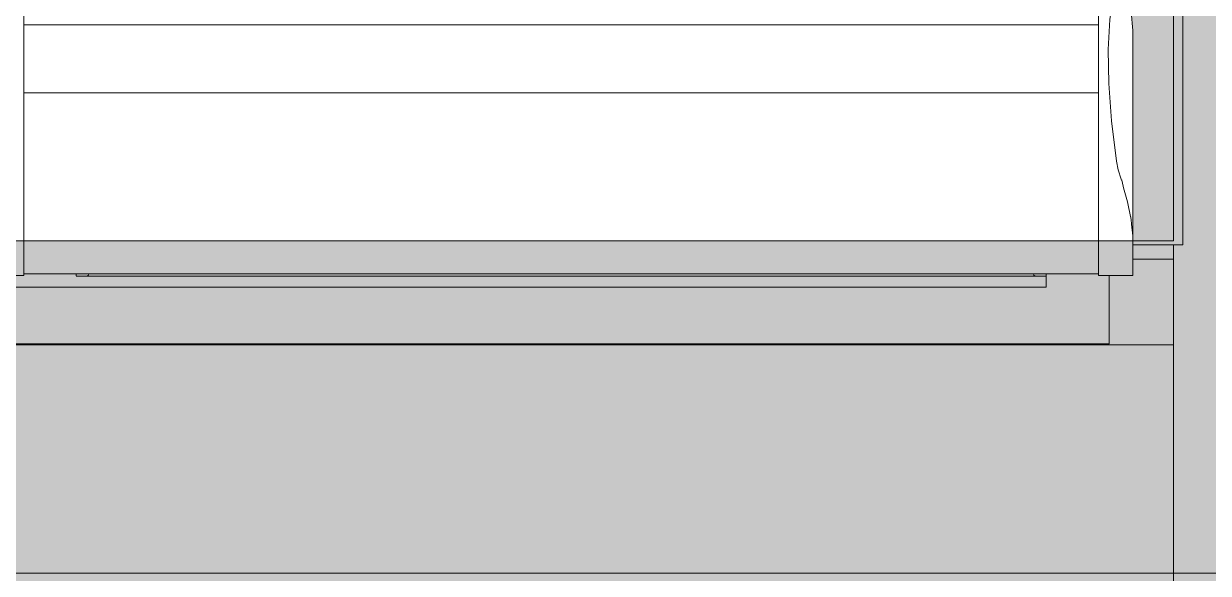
# Model space of a CAD drawing. Header units: metres. Extents: x -3 to 171, y -23 to 41.
# Drawn here: x 17.095 to 17.981, y -1.02 to -0.609 of the extents above; entities that cross this region are included whole.
import ezdxf

# ---------------------------------------------------------------- set-up
doc = ezdxf.new("R2010")
doc.units = ezdxf.units.M
doc.header["$MEASUREMENT"] = 0
for name, pattern in [('Achse', [0.004, 0.002, -0.001, 0, -0.001]), ('Schnittlinie', [0.006, 0.003, -0.0015, 0, -0.0015]), ('Wipeout_Contour', [1, 0, -1])]:
    doc.linetypes.add(name, pattern=pattern)
for name, color, linetype in [('6._Dach PP STG1_1_325 Dachfenster', 7, 'Continuous'), ('6._Dach PP STG1_1_330 Dachaufbau', 7, 'Continuous'), ('6._Dach PP STG1_1_611 Entwässerung', 7, 'Continuous'), ('6._Dach PP STG1_1_851 Marker Schnitt', 7, 'Continuous')]:
    doc.layers.add(name, color=color, linetype=linetype)

msp = doc.modelspace()

# ---------------------------------------------------------------- linework, layer by layer
at = {"layer": '6._Dach PP STG1_1_325 Dachfenster', "color": 7, "linetype": 'Continuous', "lineweight": 13, "ltscale": 1000, "true_color": 0xf4f4f4, "flags": 128}
msp.add_lwpolyline([(17.96185, -0.15614), (17.96185, -0.77449)], dxfattribs=at)

# ---------------------------------------------------------------- wipeouts: each hides what was drawn before it
at = {"color": 254, "linetype": 'Wipeout_Contour', "lineweight": 0, "ltscale": 214.358721}
msp.add_wipeout([(17.90604, -0.62846), (17.90647, -0.65385), (17.90855, -0.68171), (17.91229, -0.71183), (17.91361, -0.7184), (17.91569, -0.72526), (17.91645, -0.72717), (17.91645, -0.57307), (17.91535, -0.5709), (17.91471, -0.57062), (17.91021, -0.5866), (17.90732, -0.60597)], dxfattribs=at).dxf.layer = '6._Dach PP STG1_1_325 Dachfenster'
at = {"color": 254, "linetype": 'Wipeout_Contour', "lineweight": 0, "ltscale": 68.228836}
msp.add_wipeout([(17.09485, -0.65385), (17.08724, -0.65385), (17.08516, -0.68171), (17.09485, -0.68171)], dxfattribs=at).dxf.layer = '6._Dach PP STG1_1_325 Dachfenster'
at = {"color": 254, "linetype": 'Wipeout_Contour', "lineweight": 0, "ltscale": 239.404151}
msp.add_wipeout([(16.205, -0.7745), (16.205, -0.8493), (17.955, -0.8493), (17.955, -0.7745), (17.92449, -0.7745), (17.92449, -0.79527), (17.92449, -0.79739), (17.90685, -0.79739), (17.90685, -0.84858), (16.25685, -0.84858), (16.25685, -0.79739), (16.23922, -0.79739), (16.23922, -0.79527), (16.23922, -0.7745)], dxfattribs=at).dxf.layer = '6._Dach PP STG1_1_325 Dachfenster'

# ---------------------------------------------------------------- next in the draw order: hatches: boundary and pattern name
at = {"layer": '6._Dach PP STG1_1_325 Dachfenster', "linetype": 'Continuous', "lineweight": 0, "true_color": 0x000000}
msp.add_hatch(color=18, dxfattribs=at).paths.add_polyline_path([(17.92235, -0.15614), (17.92235, -0.59516), (17.92255, -0.59705), (17.92315, -0.60021), (17.92445, -0.61412), (17.92445, -0.63009), (17.92449, -0.70317), (17.92449, -0.71356), (17.92449, -0.71563), (17.92449, -0.77449), (17.96185, -0.77449), (17.96185, -0.15614)])

# ---------------------------------------------------------------- next in the draw order: linework, layer by layer
at = {"layer": '6._Dach PP STG1_1_325 Dachfenster', "color": 7, "linetype": 'Continuous', "lineweight": 13, "ltscale": 1000, "true_color": 0xf4f4f4, "flags": 128}
for points in [[(17.96185, -0.77449), (17.92449, -0.77449)], [(17.92449, -0.7745), (17.96185, -0.7745)]]:
    msp.add_lwpolyline(points, dxfattribs=at)
at = {"layer": '6._Dach PP STG1_1_330 Dachaufbau', "color": 7, "linetype": 'Continuous', "lineweight": 18, "ltscale": 1000, "flags": 128}
msp.add_lwpolyline([(17.955, -0.77152), (17.955, 0.07)], dxfattribs=at)

# ---------------------------------------------------------------- next in the draw order: wipeouts: each hides what was drawn before it
at = {"color": 254, "linetype": 'Wipeout_Contour', "lineweight": 0, "ltscale": 71.831962}
msp.add_wipeout([(17.89885, -0.62846), (17.90604, -0.62846), (17.90732, -0.60597), (17.89885, -0.60597)], dxfattribs=at).dxf.layer = '6._Dach PP STG1_1_325 Dachfenster'
at = {"color": 254, "linetype": 'Wipeout_Contour', "lineweight": 0, "ltscale": 68.386217}
msp.add_wipeout([(17.09485, -0.62846), (17.08767, -0.62846), (17.08724, -0.65385), (17.09485, -0.65385)], dxfattribs=at).dxf.layer = '6._Dach PP STG1_1_325 Dachfenster'
at = {"color": 254, "linetype": 'Wipeout_Contour', "lineweight": 0, "ltscale": 68.164095}
msp.add_wipeout([(17.08516, -0.68171), (17.08142, -0.71183), (17.09485, -0.71183), (17.09485, -0.68171)], dxfattribs=at).dxf.layer = '6._Dach PP STG1_1_325 Dachfenster'
at = {"color": 254, "linetype": 'Wipeout_Contour', "lineweight": 0, "ltscale": 68.429385}
msp.add_wipeout([(17.06924, -0.78127), (17.06923, -0.79003), (17.09485, -0.79003), (17.09485, -0.78127)], dxfattribs=at).dxf.layer = '6._Dach PP STG1_1_325 Dachfenster'
at = {"color": 254, "linetype": 'Wipeout_Contour', "lineweight": 0, "ltscale": 71.743905}
msp.add_wipeout([(17.89885, -0.78127), (17.89885, -0.79003), (17.92448, -0.79003), (17.92447, -0.78127)], dxfattribs=at).dxf.layer = '6._Dach PP STG1_1_325 Dachfenster'
at = {"color": 254, "linetype": 'Wipeout_Contour', "lineweight": 0, "ltscale": 205.126994}
msp.add_wipeout([(16.25685, -0.79739), (16.25685, -0.84858), (17.90685, -0.84858), (17.90685, -0.79739), (17.89885, -0.79739), (17.89885, -0.79619), (17.85955, -0.79619), (17.85955, -0.80616), (16.30415, -0.80616), (16.30415, -0.79619), (16.26485, -0.79619), (16.26485, -0.79739)], dxfattribs=at).dxf.layer = '6._Dach PP STG1_1_325 Dachfenster'

# ---------------------------------------------------------------- next in the draw order: linework, layer by layer
at = {"layer": '6._Dach PP STG1_1_325 Dachfenster', "color": 7, "linetype": 'Continuous', "lineweight": 13, "ltscale": 1000, "true_color": 0xf4f4f4, "flags": 128}
for points in [[(16.30415, -0.80616), (17.85955, -0.80616)], [(17.85955, -0.80616), (17.85955, -0.79788)]]:
    msp.add_lwpolyline(points, dxfattribs=at)

# ---------------------------------------------------------------- next in the draw order: wipeouts: each hides what was drawn before it
at = {"color": 254, "linetype": 'Wipeout_Contour', "lineweight": 0, "ltscale": 70.060093}
msp.add_wipeout([(17.09485, -0.60916), (17.09485, -0.61), (17.89885, -0.61), (17.89885, -0.60916)], dxfattribs=at).dxf.layer = '6._Dach PP STG1_1_325 Dachfenster'
at = {"color": 254, "linetype": 'Wipeout_Contour', "lineweight": 0, "ltscale": 71.739961}
msp.add_wipeout([(17.89885, -0.62846), (17.89885, -0.65385), (17.90647, -0.65385), (17.90604, -0.62846)], dxfattribs=at).dxf.layer = '6._Dach PP STG1_1_325 Dachfenster'
at = {"color": 254, "linetype": 'Wipeout_Contour', "lineweight": 0, "ltscale": 68.427658}
msp.add_wipeout([(17.06925, -0.77094), (17.06924, -0.78127), (17.09485, -0.78127), (17.09485, -0.77094)], dxfattribs=at).dxf.layer = '6._Dach PP STG1_1_325 Dachfenster'
at = {"color": 254, "linetype": 'Wipeout_Contour', "lineweight": 0, "ltscale": 71.742234}
msp.add_wipeout([(17.89885, -0.77094), (17.89885, -0.78127), (17.92447, -0.78127), (17.92446, -0.77094)], dxfattribs=at).dxf.layer = '6._Dach PP STG1_1_325 Dachfenster'
at = {"color": 254, "linetype": 'Wipeout_Contour', "lineweight": 0, "ltscale": 85.235543}
msp.add_wipeout([(16.20486, -1.46782), (17.95486, -1.46782), (17.95486, -0.8493), (16.205, -0.8493), (16.205, -0.84556)], dxfattribs=at).dxf.layer = '6._Dach PP STG1_1_325 Dachfenster'

# ---------------------------------------------------------------- next in the draw order: linework, layer by layer
at = {"layer": '6._Dach PP STG1_1_325 Dachfenster', "color": 7, "linetype": 'Continuous', "lineweight": 13, "ltscale": 1000, "true_color": 0xf4f4f4, "flags": 128}
for points in [[(17.955, -0.7745), (17.955, -0.8493)], [(17.90685, -0.79739), (17.90685, -0.84858)], [(16.205, -0.8493), (17.955, -0.8493)], [(16.25685, -0.84858), (17.90685, -0.84858)], [(17.95486, -0.8493), (17.95486, -1.46782)]]:
    msp.add_lwpolyline(points, dxfattribs=at)
at = {"layer": '6._Dach PP STG1_1_325 Dachfenster', "color": 7, "linetype": 'Continuous', "lineweight": 13, "ltscale": 1000, "flags": 128}
msp.add_lwpolyline([(17.955, -0.78516), (17.92449, -0.78516)], dxfattribs=at)
at = {"layer": '6._Dach PP STG1_1_611 Entwässerung', "color": 14, "linetype": 'Achse', "lineweight": 13, "ltscale": 1000, "true_color": 0xa80000}
msp.add_line((12.66163, -1.02), (18.98163, -1.02), dxfattribs=at)

# ---------------------------------------------------------------- next in the draw order: wipeouts: each hides what was drawn before it
at = {"color": 254, "linetype": 'Wipeout_Contour', "lineweight": 0, "ltscale": 70.061899}
msp.add_wipeout([(17.09485, -0.63348), (17.89885, -0.63348), (17.89885, -0.61), (17.09485, -0.61)], dxfattribs=at).dxf.layer = '6._Dach PP STG1_1_325 Dachfenster'
at = {"color": 254, "linetype": 'Wipeout_Contour', "lineweight": 0, "ltscale": 89.229449}
msp.add_wipeout([(17.89885, -0.75913), (17.89885, -0.77094), (17.92446, -0.77094), (17.92445, -0.76776), (17.9235, -0.75913)], dxfattribs=at).dxf.layer = '6._Dach PP STG1_1_325 Dachfenster'
at = {"color": 254, "linetype": 'Wipeout_Contour', "lineweight": 0, "ltscale": 140.191967}
msp.add_wipeout([(17.14245, -0.79767), (17.13415, -0.79767), (17.85955, -0.79788), (17.85125, -0.79767), (17.85045, -0.79718), (17.85024, -0.79619), (17.14346, -0.79619), (17.14325, -0.79718)], dxfattribs=at).dxf.layer = '6._Dach PP STG1_1_325 Dachfenster'

# ---------------------------------------------------------------- next in the draw order: linework, layer by layer
at = {"layer": '6._Dach PP STG1_1_325 Dachfenster', "color": 7, "linetype": 'Continuous', "lineweight": 13, "ltscale": 1000, "flags": 128}
msp.add_lwpolyline([(17.09485, -0.61), (17.89885, -0.61)], dxfattribs=at)

# ---------------------------------------------------------------- next in the draw order: wipeouts: each hides what was drawn before it
at = {"color": 254, "linetype": 'Wipeout_Contour', "lineweight": 0, "ltscale": 89.290961}
msp.add_wipeout([(17.89885, -0.74598), (17.89885, -0.75913), (17.9235, -0.75913), (17.92315, -0.75557), (17.92124, -0.74598)], dxfattribs=at).dxf.layer = '6._Dach PP STG1_1_325 Dachfenster'
at = {"color": 254, "linetype": 'Wipeout_Contour', "lineweight": 0, "ltscale": 85.459249}
msp.add_wipeout([(17.14346, -0.79619), (17.13415, -0.79619), (17.13415, -0.79767), (17.14245, -0.79767), (17.14325, -0.79718)], dxfattribs=at).dxf.layer = '6._Dach PP STG1_1_325 Dachfenster'
at = {"color": 254, "linetype": 'Wipeout_Contour', "lineweight": 0, "ltscale": 89.764827}
msp.add_wipeout([(17.85024, -0.79619), (17.85045, -0.79718), (17.85125, -0.79767), (17.85955, -0.79767), (17.85955, -0.79619)], dxfattribs=at).dxf.layer = '6._Dach PP STG1_1_325 Dachfenster'
at = {"color": 254, "linetype": 'Wipeout_Contour', "lineweight": 0, "ltscale": 71.745348}
msp.add_wipeout([(17.89885, -0.79003), (17.89885, -0.79739), (17.92449, -0.79739), (17.92448, -0.79003)], dxfattribs=at).dxf.layer = '6._Dach PP STG1_1_325 Dachfenster'

# ---------------------------------------------------------------- next in the draw order: linework, layer by layer
at = {"layer": '6._Dach PP STG1_1_325 Dachfenster', "color": 7, "linetype": 'Continuous', "lineweight": 13, "ltscale": 1000, "flags": 128}
msp.add_lwpolyline([(17.92449, -0.79527), (17.92449, -0.79739)], dxfattribs=at)

# ---------------------------------------------------------------- next in the draw order: wipeouts: each hides what was drawn before it
at = {"color": 254, "linetype": 'Wipeout_Contour', "lineweight": 0, "ltscale": 89.367719}
msp.add_wipeout([(17.89885, -0.73184), (17.89885, -0.74598), (17.92124, -0.74598), (17.92055, -0.7422), (17.91757, -0.73184)], dxfattribs=at).dxf.layer = '6._Dach PP STG1_1_325 Dachfenster'
at = {"color": 254, "linetype": 'Wipeout_Contour', "lineweight": 0, "ltscale": 70.089874}
msp.add_wipeout([(17.09485, -0.78869), (17.09485, -0.79619), (17.89885, -0.79619), (17.89885, -0.78869)], dxfattribs=at).dxf.layer = '6._Dach PP STG1_1_325 Dachfenster'

# ---------------------------------------------------------------- next in the draw order: linework, layer by layer
at = {"layer": '6._Dach PP STG1_1_325 Dachfenster', "color": 7, "linetype": 'Continuous', "lineweight": 13, "ltscale": 1000, "flags": 128}
for points in [[(17.09485, -0.79739), (17.06922, -0.79739)], [(17.09485, -0.79619), (17.89885, -0.79619)], [(17.13415, -0.79619), (17.13415, -0.79767)], [(17.14245, -0.79767), (17.14325, -0.79718)], [(17.14325, -0.79718), (17.14346, -0.79619)], [(17.85045, -0.79718), (17.85024, -0.79619)], [(17.85045, -0.79718), (17.85125, -0.79767)], [(17.85955, -0.79619), (17.85955, -0.79767)], [(17.92449, -0.79739), (17.89885, -0.79739)], [(17.85955, -0.79788), (17.13415, -0.79788)]]:
    msp.add_lwpolyline(points, dxfattribs=at)

# ---------------------------------------------------------------- next in the draw order: wipeouts: each hides what was drawn before it
at = {"color": 254, "linetype": 'Wipeout_Contour', "lineweight": 0, "ltscale": 89.967092}
msp.add_wipeout([(17.92315, -0.75557), (17.9235, -0.75913), (17.92445, -0.76776), (17.92445, -0.61412), (17.92315, -0.60021)], dxfattribs=at).dxf.layer = '6._Dach PP STG1_1_325 Dachfenster'
at = {"color": 254, "linetype": 'Wipeout_Contour', "lineweight": 0, "ltscale": 70.088399}
msp.add_wipeout([(17.09485, -0.77999), (17.09485, -0.78869), (17.89885, -0.78869), (17.89885, -0.77999)], dxfattribs=at).dxf.layer = '6._Dach PP STG1_1_325 Dachfenster'

# ---------------------------------------------------------------- next in the draw order: wipeouts: each hides what was drawn before it
at = {"color": 254, "linetype": 'Wipeout_Contour', "lineweight": 0, "ltscale": 89.930358}
msp.add_wipeout([(17.91645, -0.57307), (17.91645, -0.72717), (17.91757, -0.73184), (17.92055, -0.7422), (17.92055, -0.58656)], dxfattribs=at).dxf.layer = '6._Dach PP STG1_1_325 Dachfenster'
at = {"color": 254, "linetype": 'Wipeout_Contour', "lineweight": 0, "ltscale": 70.086692}
msp.add_wipeout([(17.09485, -0.77999), (17.89885, -0.77999), (17.89885, -0.76974), (17.09485, -0.76974)], dxfattribs=at).dxf.layer = '6._Dach PP STG1_1_325 Dachfenster'

# ---------------------------------------------------------------- next in the draw order: wipeouts: each hides what was drawn before it
at = {"color": 254, "linetype": 'Wipeout_Contour', "lineweight": 0, "ltscale": 89.960661}
msp.add_wipeout([(17.92055, -0.58656), (17.92055, -0.7422), (17.92124, -0.74598), (17.92315, -0.75557), (17.92315, -0.60021)], dxfattribs=at).dxf.layer = '6._Dach PP STG1_1_325 Dachfenster'
at = {"color": 254, "linetype": 'Wipeout_Contour', "lineweight": 0, "ltscale": 71.979147}
msp.add_wipeout([(17.89885, -0.68171), (17.89885, -0.71183), (17.91229, -0.71183), (17.90855, -0.68171)], dxfattribs=at).dxf.layer = '6._Dach PP STG1_1_325 Dachfenster'
at = {"color": 254, "linetype": 'Wipeout_Contour', "lineweight": 0, "ltscale": 70.084735}
msp.add_wipeout([(17.09485, -0.758), (17.09485, -0.76974), (17.89885, -0.76974), (17.89885, -0.758)], dxfattribs=at).dxf.layer = '6._Dach PP STG1_1_325 Dachfenster'

# ---------------------------------------------------------------- next in the draw order: linework, layer by layer
at = {"layer": '6._Dach PP STG1_1_325 Dachfenster', "color": 7, "linetype": 'Continuous', "lineweight": 13, "ltscale": 1000, "flags": 128}
for points in [[(17.91535, -0.5709), (17.91645, -0.57307), (17.92055, -0.58656), (17.92315, -0.60021), (17.92445, -0.61412), (17.92445, -0.61545)], [(17.92445, -0.61545), (17.92445, -0.63009)], [(17.92445, -0.63009), (17.92449, -0.70377)], [(17.92449, -0.70377), (17.92449, -0.79527)]]:
    msp.add_lwpolyline(points, dxfattribs=at)
at = {"layer": '6._Dach PP STG1_1_330 Dachaufbau', "color": 7, "linetype": 'Continuous', "lineweight": 18, "ltscale": 1000, "flags": 128}
msp.add_lwpolyline([(16.205, -0.77152), (17.955, -0.77152)], dxfattribs=at)

# ---------------------------------------------------------------- next in the draw order: wipeouts: each hides what was drawn before it
at = {"color": 254, "linetype": 'Wipeout_Contour', "lineweight": 0, "ltscale": 71.905332}
msp.add_wipeout([(17.89885, -0.65385), (17.89885, -0.68171), (17.90855, -0.68171), (17.90647, -0.65385)], dxfattribs=at).dxf.layer = '6._Dach PP STG1_1_325 Dachfenster'
at = {"color": 254, "linetype": 'Wipeout_Contour', "lineweight": 0, "ltscale": 89.302264}
msp.add_wipeout([(17.89885, -0.72526), (17.89885, -0.73184), (17.91757, -0.73184), (17.91645, -0.72717), (17.91569, -0.72526)], dxfattribs=at).dxf.layer = '6._Dach PP STG1_1_325 Dachfenster'
at = {"color": 254, "linetype": 'Wipeout_Contour', "lineweight": 0, "ltscale": 70.082571}
msp.add_wipeout([(17.89885, -0.74506), (17.09485, -0.74506), (17.09485, -0.758), (17.89885, -0.758)], dxfattribs=at).dxf.layer = '6._Dach PP STG1_1_325 Dachfenster'

# ---------------------------------------------------------------- next in the draw order: wipeouts: each hides what was drawn before it
at = {"color": 254, "linetype": 'Wipeout_Contour', "lineweight": 0, "ltscale": 70.06942}
msp.add_wipeout([(17.09485, -0.66092), (17.09485, -0.68262), (17.89885, -0.68262), (17.89885, -0.66092)], dxfattribs=at).dxf.layer = '6._Dach PP STG1_1_325 Dachfenster'
at = {"color": 254, "linetype": 'Wipeout_Contour', "lineweight": 0, "ltscale": 71.836832}
msp.add_wipeout([(17.89885, -0.7184), (17.89885, -0.72526), (17.91569, -0.72526), (17.91361, -0.7184)], dxfattribs=at).dxf.layer = '6._Dach PP STG1_1_325 Dachfenster'
at = {"color": 254, "linetype": 'Wipeout_Contour', "lineweight": 0, "ltscale": 70.080241}
msp.add_wipeout([(17.09485, -0.73099), (17.09485, -0.74506), (17.89885, -0.74506), (17.89885, -0.73099)], dxfattribs=at).dxf.layer = '6._Dach PP STG1_1_325 Dachfenster'

# ---------------------------------------------------------------- next in the draw order: wipeouts: each hides what was drawn before it
at = {"color": 254, "linetype": 'Wipeout_Contour', "lineweight": 0, "ltscale": 70.065589}
msp.add_wipeout([(17.09485, -0.63348), (17.09485, -0.65986), (17.89885, -0.65986), (17.89885, -0.63348)], dxfattribs=at).dxf.layer = '6._Dach PP STG1_1_325 Dachfenster'
at = {"color": 254, "linetype": 'Wipeout_Contour', "lineweight": 0, "ltscale": 71.797964}
msp.add_wipeout([(17.89885, -0.71183), (17.89885, -0.7184), (17.91361, -0.7184), (17.91229, -0.71183)], dxfattribs=at).dxf.layer = '6._Dach PP STG1_1_325 Dachfenster'
at = {"color": 254, "linetype": 'Wipeout_Contour', "lineweight": 0, "ltscale": 70.078503}
msp.add_wipeout([(17.09485, -0.73099), (17.89885, -0.73099), (17.89885, -0.72491), (17.09485, -0.72491)], dxfattribs=at).dxf.layer = '6._Dach PP STG1_1_325 Dachfenster'

# ---------------------------------------------------------------- next in the draw order: linework, layer by layer
at = {"layer": '6._Dach PP STG1_1_325 Dachfenster', "color": 7, "linetype": 'Continuous', "lineweight": 13, "ltscale": 1000, "flags": 128}
msp.add_lwpolyline([(17.92449, -0.79739), (17.92448, -0.79003), (17.92447, -0.78127), (17.92446, -0.77094), (17.92445, -0.76776), (17.9235, -0.75913), (17.92315, -0.75557), (17.92124, -0.74598), (17.92055, -0.7422), (17.91757, -0.73184), (17.91645, -0.72717), (17.91569, -0.72526), (17.91361, -0.7184), (17.91229, -0.71183), (17.90855, -0.68171), (17.90647, -0.65385), (17.90604, -0.62846), (17.90732, -0.60597), (17.91021, -0.5866), (17.91471, -0.57062)], dxfattribs=at)

# ---------------------------------------------------------------- next in the draw order: wipeouts: each hides what was drawn before it
at = {"color": 254, "linetype": 'Wipeout_Contour', "lineweight": 0, "ltscale": 70.067602}
msp.add_wipeout([(17.09485, -0.6607), (17.89885, -0.6607), (17.89885, -0.66014), (17.09485, -0.66014)], dxfattribs=at).dxf.layer = '6._Dach PP STG1_1_325 Dachfenster'
at = {"color": 254, "linetype": 'Wipeout_Contour', "lineweight": 0, "ltscale": 70.073546}
msp.add_wipeout([(17.09485, -0.68262), (17.09485, -0.71239), (17.89885, -0.71239), (17.89885, -0.68262)], dxfattribs=at).dxf.layer = '6._Dach PP STG1_1_325 Dachfenster'
at = {"color": 254, "linetype": 'Wipeout_Contour', "lineweight": 0, "ltscale": 70.077451}
msp.add_wipeout([(17.09485, -0.71848), (17.09485, -0.72491), (17.89885, -0.72491), (17.89885, -0.71848)], dxfattribs=at).dxf.layer = '6._Dach PP STG1_1_325 Dachfenster'

# ---------------------------------------------------------------- next in the draw order: linework, layer by layer
at = {"layer": '6._Dach PP STG1_1_325 Dachfenster', "color": 7, "linetype": 'Continuous', "lineweight": 13, "ltscale": 1000, "flags": 128}
msp.add_lwpolyline([(17.09485, -0.66092), (17.89885, -0.66092)], dxfattribs=at)

# ---------------------------------------------------------------- next in the draw order: wipeouts: each hides what was drawn before it
at = {"color": 254, "linetype": 'Wipeout_Contour', "lineweight": 0, "ltscale": 70.076406}
msp.add_wipeout([(17.09485, -0.71848), (17.89885, -0.71848), (17.89885, -0.71239), (17.09485, -0.71239)], dxfattribs=at).dxf.layer = '6._Dach PP STG1_1_325 Dachfenster'

# ---------------------------------------------------------------- next in the draw order: hatches: boundary and pattern name
at = {"layer": '6._Dach PP STG1_1_330 Dachaufbau', "linetype": 'Continuous', "lineweight": 0, "true_color": 0x000000}
h = msp.add_hatch(color=18, dxfattribs=at)
h.paths.add_polyline_path([(18.84003, -4.5), (18.83988, -4.54333), (18.83969, -4.6), (18.97043, -4.6), (18.98599, 0.07), (17.955, 0.07), (17.955, -0.77152), (16.205, -0.77152), (16.205, 0.07), (15.195, 0.07), (15.195, -0.4), (15.505, -0.4), (15.505, -0.73528), (12.655, -0.73528), (12.655, -4.5)])
h.paths.add_polyline_path([(17.93, -3.79873), (16.23, -3.79873), (16.23, -2.1975), (17.93, -2.1975)], flags=0)
h.paths.add_polyline_path([(14.99185, -2.1975), (14.99185, -3.79873), (13.29185, -3.79873), (13.29185, -2.1975)], flags=0)

# ---------------------------------------------------------------- next in the draw order: linework, layer by layer
at = {"layer": '6._Dach PP STG1_1_325 Dachfenster', "color": 7, "linetype": 'Continuous', "lineweight": 13, "ltscale": 1000, "flags": 128}
for points in [[(17.09485, -0.79739), (17.09485, -0.79003), (17.09485, -0.78127), (17.09485, -0.77094), (17.09485, -0.75913), (17.09485, -0.74598), (17.09485, -0.73184), (17.09485, -0.72526), (17.09485, -0.7184), (17.09485, -0.71183), (17.09485, -0.68171), (17.09485, -0.65385), (17.09485, -0.62846), (17.09485, -0.60597), (17.09485, -0.5866), (17.09485, -0.57062)], [(17.89885, -0.79739), (17.89885, -0.79003), (17.89885, -0.78127), (17.89885, -0.77094), (17.89885, -0.75913), (17.89885, -0.74598), (17.89885, -0.73184), (17.89885, -0.72526), (17.89885, -0.7184), (17.89885, -0.71183), (17.89885, -0.68171), (17.89885, -0.65385), (17.89885, -0.62846), (17.89885, -0.60597), (17.89885, -0.5866), (17.89885, -0.57062)]]:
    msp.add_lwpolyline(points, dxfattribs=at)
at = {"layer": '6._Dach PP STG1_1_851 Marker Schnitt', "color": 7, "linetype": 'Schnittlinie', "lineweight": 13, "ltscale": 1000}
for p, q in [((17.48506, 4.805), (17.48506, -22.52309)), ((17.58506, 4.80371), (17.58506, -22.52309))]:
    msp.add_line(p, q, dxfattribs=at)

doc.saveas('drawing.dxf')
